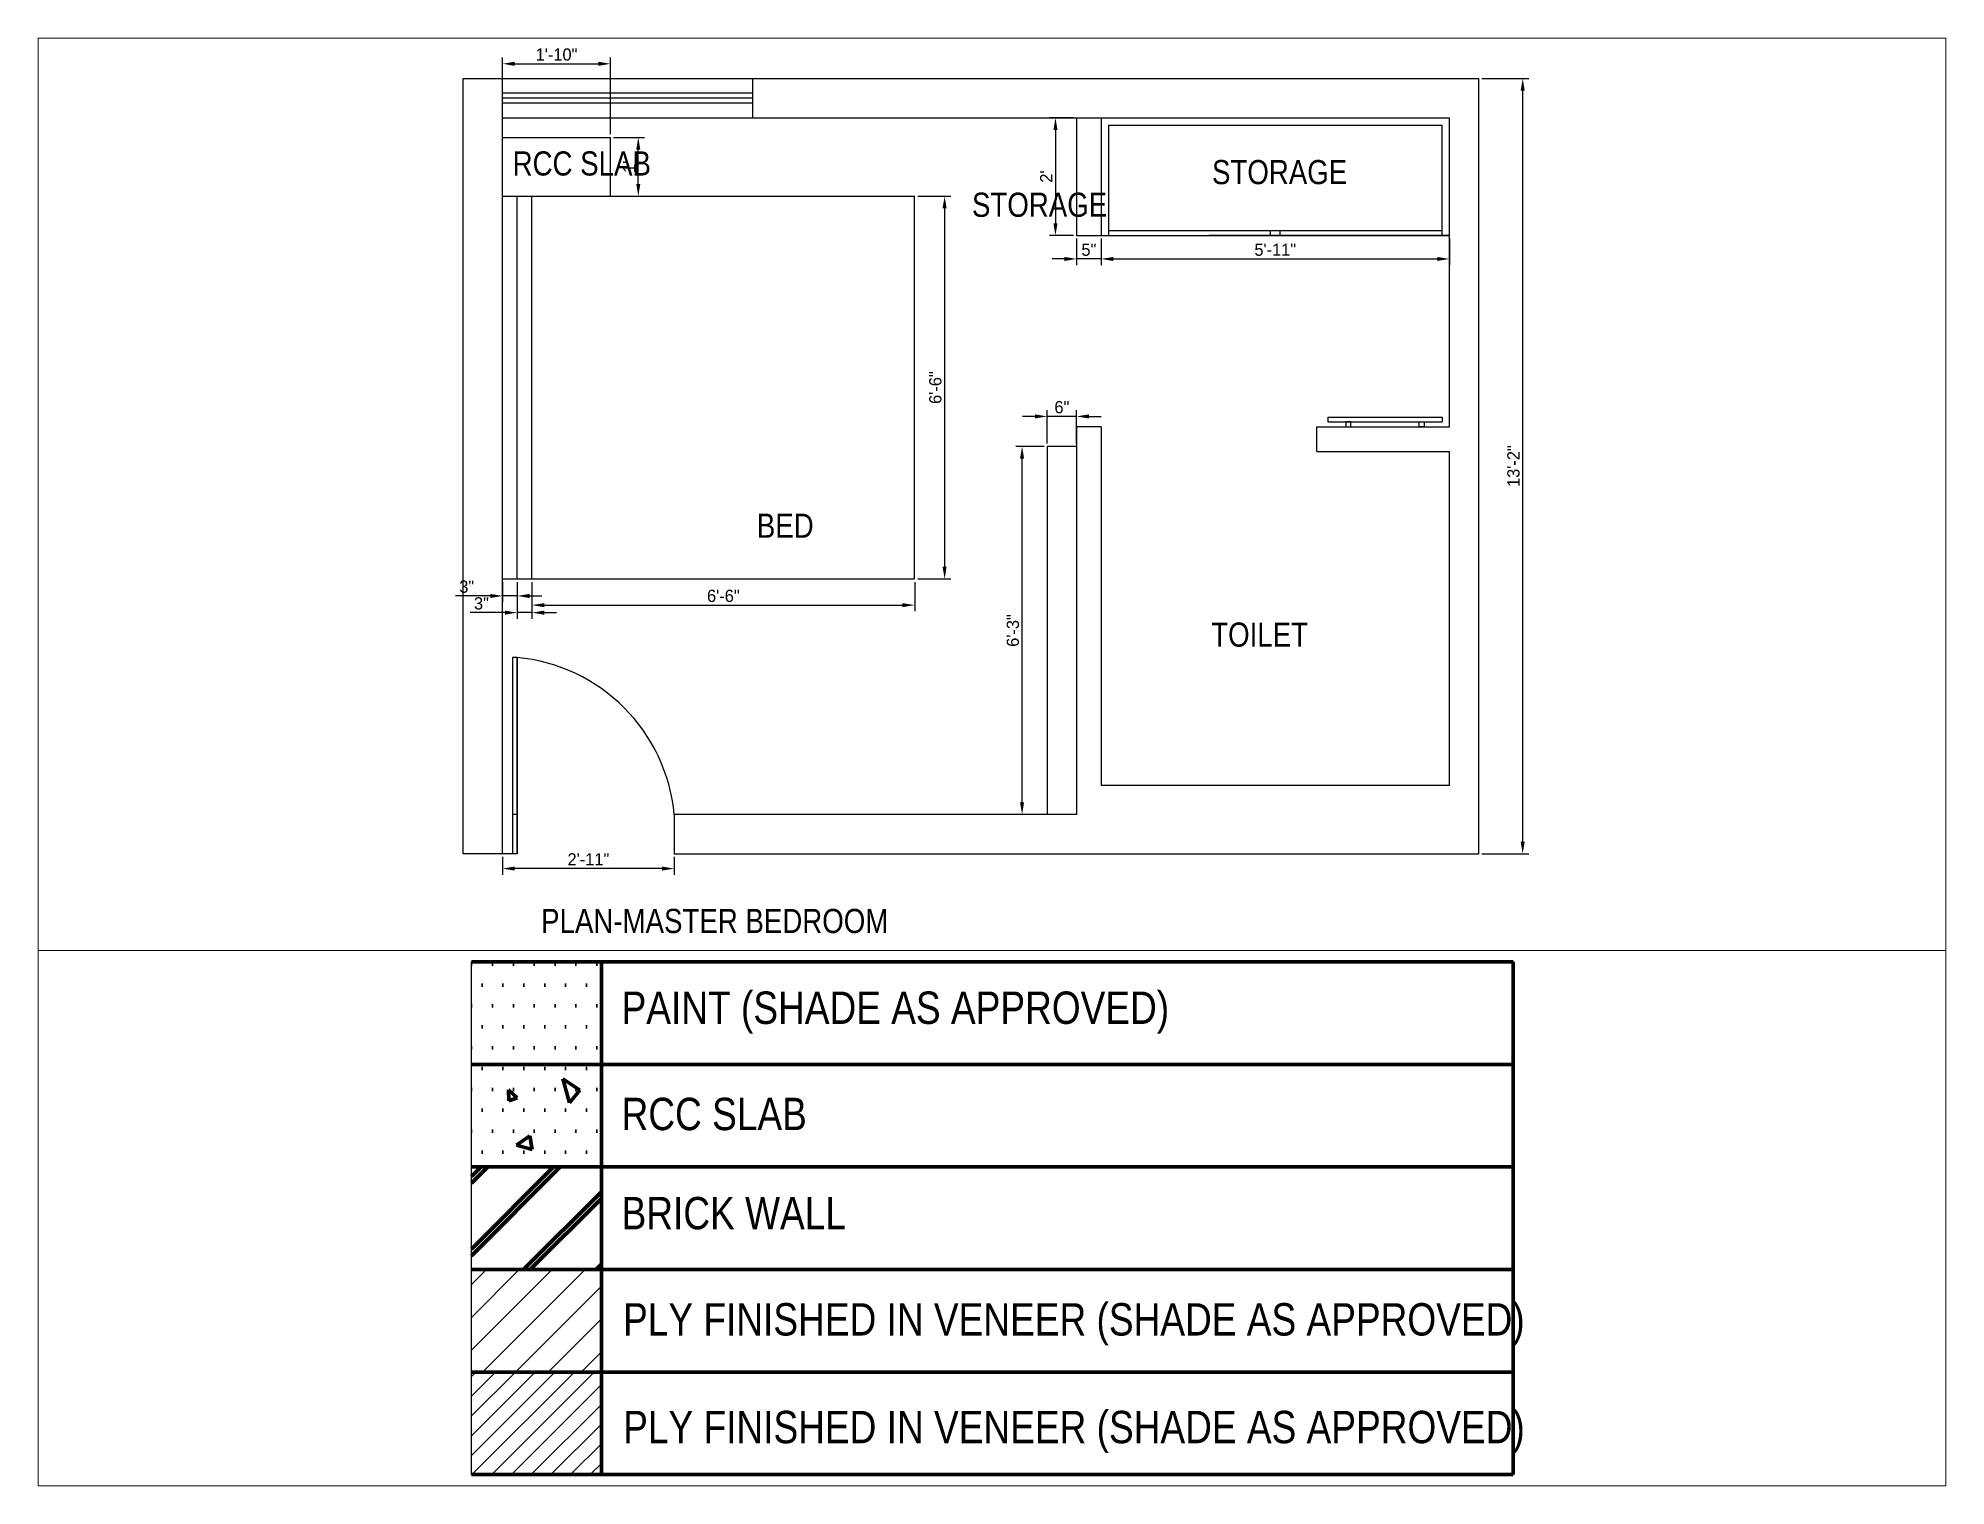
# Paper-space layout 'Layout2' of a CAD drawing. Header units: millimetres. Extents: x 26 to 231, y 19 to 176.
# The model-space entities are those that its viewports show. They can reach past a viewport. Long polylines and large blocks are cut down to what shows.
import ezdxf

# ---------------------------------------------------------------- set-up
doc = ezdxf.new("R2010")
doc.units = ezdxf.units.MM
doc.layers.add('TXT', color=7, linetype='Continuous', lineweight=25)
doc.styles.add('stylus BT', font='swissc.ttf')
doc.dimstyles.new('ISO-25', dxfattribs={"dimtxt": 2.5, "dimasz": 2.5, "dimexe": 1.25, "dimexo": 0.625, "dimtad": 1, "dimlunit": 4, "dimtxsty": 'Standard', "dimcen": 2.5, "dimadec": 0, "dimazin": 0, "dimtfac": 1, "dimtmove": 0, "dimatfit": 3, "dimfxl": 1, "dimarcsym": 0})
pattern_1 = [(0, (969.72, -227.149), (1.5875, 3.175), [0, -3.175])]

# ---------------------------------------------------------------- blocks, each defined once
blk = doc.blocks.new('*D6')
at = {"color": 0, "lineweight": -2}
for p, q in [((1929.83, 126.96), (1936.56, 126.96)), ((1935.31, 124.46), (1935.31, 51.46)), ((1929.83, 48.96), (1936.56, 48.96))]:
    blk.add_line(p, q, dxfattribs=at)
at = {"color": 0}
for points in [[(1934.89, 124.46), (1935.72, 124.46), (1935.31, 126.96)], [(1934.89, 51.46), (1935.72, 51.46), (1935.31, 48.96)]]:
    blk.add_solid(points, dxfattribs=at)
at = {"layer": 'Defpoints', "color": 0}
for p in [(1929.21, 126.96), (1929.21, 48.96), (1935.31, 48.96)]:
    blk.add_point(p, dxfattribs=at)
at = {"color": 0, "insert": (1933.43, 87.96), "char_height": 2.5, "attachment_point": 5, "rotation": 90}
blk.add_mtext('6\'-6"', dxfattribs=at)
blk = doc.blocks.new('*D7')
at = {"color": 0, "lineweight": -2}
for p, q in [((1851.21, 48.33), (1851.21, 42.38)), ((1929.21, 48.33), (1929.21, 42.38)), ((1853.71, 43.63), (1926.71, 43.63))]:
    blk.add_line(p, q, dxfattribs=at)
at = {"color": 0}
for points in [[(1853.71, 44.04), (1853.71, 43.21), (1851.21, 43.63)], [(1926.71, 44.04), (1926.71, 43.21), (1929.21, 43.63)]]:
    blk.add_solid(points, dxfattribs=at)
at = {"layer": 'Defpoints', "color": 0}
for p in [(1851.21, 48.96), (1929.21, 48.96), (1929.21, 43.63)]:
    blk.add_point(p, dxfattribs=at)
at = {"color": 0, "insert": (1890.21, 45.5), "char_height": 2.5, "attachment_point": 5}
blk.add_mtext('6\'-6"', dxfattribs=at)
blk = doc.blocks.new('*D8')
at = {"color": 0, "lineweight": -2}
for p, q in [((1848.21, 48.33), (1848.21, 40.85)), ((1851.21, 48.33), (1851.21, 40.85)), ((1845.71, 42.1), (1838.62, 42.1)), ((1851.21, 42.1), (1848.21, 42.1)), ((1853.71, 42.1), (1856.21, 42.1))]:
    blk.add_line(p, q, dxfattribs=at)
at = {"color": 0}
for points in [[(1845.71, 42.51), (1845.71, 41.68), (1848.21, 42.1)], [(1853.71, 42.51), (1853.71, 41.68), (1851.21, 42.1)]]:
    blk.add_solid(points, dxfattribs=at)
at = {"layer": 'Defpoints', "color": 0}
for p in [(1848.21, 48.96), (1851.21, 48.96), (1848.21, 42.1)]:
    blk.add_point(p, dxfattribs=at)
at = {"color": 0, "insert": (1840.91, 43.97), "char_height": 2.5, "attachment_point": 5}
blk.add_mtext('3"', dxfattribs=at)
blk = doc.blocks.new('*D9')
at = {"color": 0, "lineweight": -2}
for p, q in [((1845.21, 48.33), (1845.21, 44.25)), ((1848.21, 48.33), (1848.21, 44.25)), ((1842.71, 45.5), (1835.62, 45.5)), ((1848.21, 45.5), (1845.21, 45.5)), ((1850.71, 45.5), (1853.21, 45.5))]:
    blk.add_line(p, q, dxfattribs=at)
at = {"color": 0}
for points in [[(1842.71, 45.92), (1842.71, 45.08), (1845.21, 45.5)], [(1850.71, 45.92), (1850.71, 45.08), (1848.21, 45.5)]]:
    blk.add_solid(points, dxfattribs=at)
at = {"layer": 'Defpoints', "color": 0}
for p in [(1845.21, 48.96), (1848.21, 48.96), (1845.21, 45.5)]:
    blk.add_point(p, dxfattribs=at)
at = {"color": 0, "insert": (1837.91, 47.38), "char_height": 2.5, "attachment_point": 5}
blk.add_mtext('3"', dxfattribs=at)
blk = doc.blocks.new('*D10')
at = {"color": 0, "lineweight": -2}
for p, q in [((1845.21, 139.58), (1845.21, 155.2)), ((1847.71, 153.95), (1864.71, 153.95)), ((1867.21, 139.58), (1867.21, 155.2))]:
    blk.add_line(p, q, dxfattribs=at)
at = {"color": 0}
for points in [[(1847.71, 154.37), (1847.71, 153.53), (1845.21, 153.95)], [(1864.71, 154.37), (1864.71, 153.53), (1867.21, 153.95)]]:
    blk.add_solid(points, dxfattribs=at)
at = {"layer": 'Defpoints', "color": 0}
for p in [(1867.21, 153.95), (1845.21, 138.96), (1867.21, 138.96)]:
    blk.add_point(p, dxfattribs=at)
at = {"color": 0, "insert": (1856.21, 155.82), "char_height": 2.5, "attachment_point": 5}
blk.add_mtext('1\'-10"', dxfattribs=at)
blk = doc.blocks.new('*D11')
at = {"color": 0, "lineweight": -2}
for p, q in [((1867.83, 138.96), (1874.13, 138.96)), ((1872.88, 129.46), (1872.88, 136.46)), ((1867.83, 126.96), (1874.13, 126.96))]:
    blk.add_line(p, q, dxfattribs=at)
at = {"color": 0}
for points in [[(1872.46, 136.46), (1873.29, 136.46), (1872.88, 138.96)], [(1872.46, 129.46), (1873.29, 129.46), (1872.88, 126.96)]]:
    blk.add_solid(points, dxfattribs=at)
at = {"layer": 'Defpoints', "color": 0}
for p in [(1867.21, 138.96), (1872.88, 138.96), (1867.21, 126.96)]:
    blk.add_point(p, dxfattribs=at)
at = {"color": 0, "insert": (1871, 132.96), "char_height": 2.5, "attachment_point": 5, "rotation": 90}
blk.add_mtext("1'", dxfattribs=at)
blk = doc.blocks.new('*D12')
at = {"color": 0, "lineweight": -2}
for p, q in [((1961.58, 142.96), (1956.66, 142.96)), ((1957.91, 140.46), (1957.91, 121.46)), ((1961.58, 118.96), (1956.66, 118.96))]:
    blk.add_line(p, q, dxfattribs=at)
at = {"color": 0}
for points in [[(1957.49, 140.46), (1958.32, 140.46), (1957.91, 142.96)], [(1957.49, 121.46), (1958.32, 121.46), (1957.91, 118.96)]]:
    blk.add_solid(points, dxfattribs=at)
at = {"layer": 'Defpoints', "color": 0}
for p in [(1962.21, 142.96), (1957.91, 118.96), (1962.21, 118.96)]:
    blk.add_point(p, dxfattribs=at)
at = {"color": 0, "insert": (1956.03, 130.96), "char_height": 2.5, "attachment_point": 5, "rotation": 90}
blk.add_mtext("2'", dxfattribs=at)
blk = doc.blocks.new('*D13')
at = {"color": 0, "lineweight": -2}
for p, q in [((1962.21, 118.33), (1962.21, 112.93)), ((1967.21, 118.33), (1967.21, 112.93)), ((1959.71, 114.18), (1957.21, 114.18)), ((1967.21, 114.18), (1962.21, 114.18)), ((1969.71, 114.18), (1972.21, 114.18))]:
    blk.add_line(p, q, dxfattribs=at)
at = {"color": 0}
for points in [[(1959.71, 114.59), (1959.71, 113.76), (1962.21, 114.18)], [(1969.71, 114.59), (1969.71, 113.76), (1967.21, 114.18)]]:
    blk.add_solid(points, dxfattribs=at)
at = {"layer": 'Defpoints', "color": 0}
for p in [(1962.21, 118.96), (1967.21, 118.96), (1962.21, 114.18)]:
    blk.add_point(p, dxfattribs=at)
at = {"color": 0, "insert": (1964.71, 116.05), "char_height": 2.5, "attachment_point": 5}
blk.add_mtext('5"', dxfattribs=at)
blk = doc.blocks.new('*D14')
at = {"color": 0, "lineweight": -2}
for p, q in [((1967.21, 118.33), (1967.21, 112.93)), ((2038.21, 118.33), (2038.21, 112.93)), ((1969.71, 114.18), (2035.71, 114.18))]:
    blk.add_line(p, q, dxfattribs=at)
at = {"color": 0}
for points in [[(1969.71, 114.59), (1969.71, 113.76), (1967.21, 114.18)], [(2035.71, 114.59), (2035.71, 113.76), (2038.21, 114.18)]]:
    blk.add_solid(points, dxfattribs=at)
at = {"layer": 'Defpoints', "color": 0}
for p in [(1967.21, 118.96), (2038.21, 118.96), (2038.21, 114.18)]:
    blk.add_point(p, dxfattribs=at)
at = {"color": 0, "insert": (2002.71, 116.05), "char_height": 2.5, "attachment_point": 5}
blk.add_mtext('5\'-11"', dxfattribs=at)
blk = doc.blocks.new('*D15')
at = {"color": 0, "lineweight": -2}
for p, q in [((2044.83, 150.96), (2054.38, 150.96)), ((2053.13, -4.54), (2053.13, 148.46)), ((2044.83, -7.04), (2054.38, -7.04))]:
    blk.add_line(p, q, dxfattribs=at)
at = {"color": 0}
for points in [[(2052.72, 148.46), (2053.55, 148.46), (2053.13, 150.96)], [(2052.72, -4.54), (2053.55, -4.54), (2053.13, -7.04)]]:
    blk.add_solid(points, dxfattribs=at)
at = {"layer": 'Defpoints', "color": 0}
for p in [(2044.21, 150.96), (2053.13, 150.96), (2044.21, -7.04)]:
    blk.add_point(p, dxfattribs=at)
at = {"color": 0, "insert": (2051.26, 71.96), "char_height": 2.5, "attachment_point": 5, "rotation": 90}
blk.add_mtext('13\'-2"', dxfattribs=at)
blk = doc.blocks.new('*D16')
at = {"color": 0, "lineweight": -2}
for p, q in [((1845.21, -7.67), (1845.21, -11.31)), ((1880.21, -7.67), (1880.21, -11.31)), ((1877.71, -10.06), (1847.71, -10.06))]:
    blk.add_line(p, q, dxfattribs=at)
at = {"color": 0}
for points in [[(1847.71, -9.64), (1847.71, -10.47), (1845.21, -10.06)], [(1877.71, -9.64), (1877.71, -10.47), (1880.21, -10.06)]]:
    blk.add_solid(points, dxfattribs=at)
at = {"layer": 'Defpoints', "color": 0}
for p in [(1845.21, -7.04), (1880.21, -7.04), (1845.21, -10.06)]:
    blk.add_point(p, dxfattribs=at)
at = {"color": 0, "insert": (1862.71, -8.18), "char_height": 2.5, "attachment_point": 5}
blk.add_mtext('2\'-11"', dxfattribs=at)
blk = doc.blocks.new('*D17')
at = {"color": 0, "lineweight": -2}
for p, q in [((1955.58, 75.96), (1949.85, 75.96)), ((1951.1, 3.46), (1951.1, 73.46)), ((1955.58, 0.96), (1949.85, 0.96))]:
    blk.add_line(p, q, dxfattribs=at)
at = {"color": 0}
for points in [[(1950.69, 73.46), (1951.52, 73.46), (1951.1, 75.96)], [(1950.69, 3.46), (1951.52, 3.46), (1951.1, 0.96)]]:
    blk.add_solid(points, dxfattribs=at)
at = {"layer": 'Defpoints', "color": 0}
for p in [(1951.1, 75.96), (1956.21, 75.96), (1956.21, 0.96)]:
    blk.add_point(p, dxfattribs=at)
at = {"color": 0, "insert": (1949.23, 38.46), "char_height": 2.5, "attachment_point": 5, "rotation": 90}
blk.add_mtext('6\'-3"', dxfattribs=at)
blk = doc.blocks.new('*D18')
at = {"color": 0, "lineweight": -2}
for p, q in [((1953.71, 82.09), (1951.21, 82.09)), ((1956.21, 76.58), (1956.21, 83.34)), ((1962.21, 82.09), (1956.21, 82.09)), ((1962.21, 76.58), (1962.21, 83.34)), ((1964.71, 82.09), (1967.21, 82.09))]:
    blk.add_line(p, q, dxfattribs=at)
at = {"color": 0}
for points in [[(1953.71, 82.5), (1953.71, 81.67), (1956.21, 82.09)], [(1964.71, 82.5), (1964.71, 81.67), (1962.21, 82.09)]]:
    blk.add_solid(points, dxfattribs=at)
at = {"layer": 'Defpoints', "color": 0}
for p in [(1956.21, 82.09), (1956.21, 75.96), (1962.21, 75.96)]:
    blk.add_point(p, dxfattribs=at)
at = {"color": 0, "insert": (1959.21, 83.96), "char_height": 2.5, "attachment_point": 5}
blk.add_mtext('6"', dxfattribs=at)

msp = doc.modelspace()

# ---------------------------------------------------------------- hatches: boundary and pattern name
at = {"lineweight": 100}
h = msp.add_hatch(dxfattribs=at)
h.set_pattern_fill('DOTS', color=256, scale=2, style=0)
h.set_pattern_definition(pattern_1)
h.paths.add_polyline_path([(3531.043, 703.481), (3511.283, 703.481), (3511.283, 687.884), (3531.043, 687.884)])
h = msp.add_hatch(dxfattribs=at)
h.set_pattern_fill('DOTS', color=256, scale=2, style=0)
h.set_pattern_definition(pattern_1)
h.paths.add_polyline_path([(3531.043, 672.286), (3531.043, 687.884), (3511.283, 687.884), (3511.283, 672.286)])
h = msp.add_hatch(dxfattribs=at)
h.set_pattern_fill('JIS_LC_8A', color=256, style=0)
h.set_pattern_definition([(45, (969.72, -227.149), (-5.515433, 5.515433), []), (45, (970.72, -227.149), (-5.515433, 5.515433), [])])
h.paths.add_polyline_path([(3511.283, 672.286), (3511.283, 656.689), (3531.043, 656.689), (3531.043, 672.286)])
h = msp.add_hatch()
h.set_pattern_fill('JIS_WOOD', color=256, scale=5, style=0)
h.set_pattern_definition([(45, (969.72, -227.149), (-2.5, 2.5), [])])
h.paths.add_polyline_path([(3531.043, 641.091), (3531.043, 656.689), (3511.283, 656.689), (3511.283, 641.091)])
h = msp.add_hatch()
h.set_pattern_fill('JIS_WOOD', color=256, scale=3, style=0)
h.set_pattern_definition([(45, (969.72, -227.149), (-1.5, 1.5), [])])
h.paths.add_polyline_path([(3511.283, 641.091), (3511.283, 625.494), (3531.043, 625.494), (3531.043, 641.091)])

# ---------------------------------------------------------------- linework, layer by layer
for p, q in [((3511.283, 625.494), (3511.283, 703.481)), ((1837.205, 150.955), (2044.205, 150.955)), ((1837.205, -7.045), (1837.205, 150.955)), ((1845.205, -7.045), (1845.205, 150.955)), ((1896.205, 142.955), (1896.205, 150.955)), ((2044.205, -7.045), (2044.205, 150.955)), ((1896.205, 147.955), (1845.205, 147.955)), ((1896.205, 146.955), (1845.205, 146.955)), ((1896.205, 145.955), (1845.205, 145.955)), ((1845.205, 142.955), (2038.205, 142.955)), ((1962.205, 142.955), (1962.205, 118.955)), ((1967.205, 142.955), (1967.205, 118.955)), ((2038.205, 79.955), (2038.205, 142.955)), ((1968.705, 141.455), (2036.705, 141.455)), ((1968.705, 141.455), (1968.705, 118.955)), ((2036.705, 118.955), (2036.705, 141.455)), ((1845.205, 138.955), (1867.205, 138.955)), ((1867.205, 126.955), (1867.205, 138.955)), ((1845.205, 126.955), (1929.205, 126.955)), ((1848.205, 48.955), (1848.205, 126.955)), ((1851.205, 48.955), (1851.205, 126.955)), ((1929.205, 48.955), (1929.205, 126.955)), ((1968.705, 119.955), (2036.705, 119.955)), ((2001.705, 118.955), (2001.705, 119.955)), ((2003.705, 118.955), (2003.705, 119.955)), ((1962.205, 118.955), (1967.205, 118.955)), ((1967.205, 118.955), (1968.705, 118.955)), ((1967.205, 118.955), (2038.205, 118.955)), ((1967.205, 118.955), (2038.205, 118.955)), ((1968.705, 118.955), (2036.705, 118.955)), ((2038.205, 118.955), (1989.224, 118.955)), ((2036.705, 118.955), (2038.205, 118.955)), ((2013.448, 81.955), (2036.73, 81.955)), ((2013.448, 81.955), (2013.448, 80.955)), ((2036.73, 81.955), (2036.73, 80.955)), ((1967.205, 79.955), (1962.205, 79.955)), ((1962.205, 79.955), (1962.205, 0.955)), ((1967.205, 79.955), (1967.205, 6.955)), ((2011.205, 79.955), (2038.205, 79.955)), ((2011.205, 74.955), (2011.205, 79.955)), ((2013.448, 80.955), (2036.73, 80.955)), ((1962.205, 75.955), (1956.205, 75.955)), ((1956.205, 75.955), (1956.205, 0.955)), ((2011.205, 74.955), (2038.205, 74.955)), ((2038.205, 6.955), (2038.205, 74.955)), ((1845.205, 48.955), (1929.205, 48.955)), ((1847.205, 32.955), (1847.205, -7.045)), ((1848.205, 32.955), (1847.205, 32.955)), ((1848.205, -7.045), (1848.205, 32.955)), ((1848.205, 32.955), (1848.205, -7.045)), ((1967.205, 6.955), (2038.205, 6.955)), ((1848.205, 0.955), (1847.205, 0.955)), ((1962.205, 0.955), (1880.205, 0.955)), ((1880.205, 0.955), (1880.205, -7.045)), ((1848.205, -7.045), (1837.205, -7.045)), ((1880.205, -7.045), (2044.205, -7.045))]:
    msp.add_line(p, q)
for p, q in [((3511.283, 703.481), (3669.73, 703.481)), ((3531.043, 625.494), (3531.043, 703.481)), ((3669.73, 625.494), (3669.73, 703.481)), ((3511.283, 687.884), (3669.73, 687.884)), ((3511.283, 687.884), (3669.73, 687.884)), ((3526.193, 682.045), (3525.162, 685.666)), ((3525.162, 685.666), (3527.757, 683.951)), ((3516.994, 682.364), (3516.918, 684.003)), ((3516.918, 684.003), (3518.215, 682.821)), ((3518.215, 682.821), (3516.994, 682.364)), ((3527.757, 683.951), (3526.193, 682.045)), ((3518.14, 675.604), (3520.163, 677.014)), ((3520.163, 677.014), (3520.544, 674.917)), ((3520.544, 674.917), (3518.14, 675.604)), ((3511.283, 672.286), (3669.73, 672.286)), ((3511.283, 672.286), (3669.73, 672.286)), ((3511.283, 656.689), (3669.73, 656.689)), ((3511.283, 656.689), (3669.73, 656.689)), ((3511.283, 641.091), (3669.73, 641.091)), ((3511.283, 641.091), (3669.73, 641.091)), ((3511.283, 625.494), (3669.73, 625.494)), ((3511.283, 625.494), (3669.73, 625.494))]:
    msp.add_line(p, q, dxfattribs=at)
for points in [[(2017.117, 79.955), (2018.125, 79.955), (2018.125, 80.955), (2017.117, 80.955)], [(2033.061, 79.955), (2032.054, 79.955), (2032.054, 80.955), (2033.061, 80.955)]]:
    msp.add_lwpolyline(points, close=True)
msp.add_arc((1844.902, -2.348), 35.457, 5.34523, 84.65477)

# ---------------------------------------------------------------- texts
at = {"layer": 'TXT', "style": 'stylus BT'}
for s, height, p in [('PAINT (SHADE AS APPROVED)', 4.92032, (3534.122, 694.044)), ('RCC SLAB', 4.9203, (3534.122, 677.885)), ('BRICK WALL', 4.9203, (3534.122, 662.803)), ('PLY FINISHED IN VENEER (SHADE AS APPROVED)', 4.92032, (3534.347, 646.648)), ('PLY FINISHED IN VENEER (SHADE AS APPROVED)', 4.92032, (3534.364, 630.268)), ('RCC SLAB', 4.9203, (1847.269, 131.179)), ('STORAGE', 4.9203, (1989.812, 129.417)), ('STORAGE', 4.9203, (1940.889, 122.763)), ('BED', 4.9203, (1897.037, 57.352)), ('TOILET', 4.9203, (1989.649, 35.169)), ('PLAN-MASTER BEDROOM', 4.92032, (1853.074, -23.192))]:
    msp.add_text(s, height=height, dxfattribs=at).set_placement(p)

# ---------------------------------------------------------------- dimensions: what is measured, and where the dimension line sits
for base, p1, p2, picture, middle in [((1867.205, 153.949), (1845.205, 138.955), (1867.205, 138.955), '*D10', (1856.205, 155.824)), ((1962.205, 114.177), (1967.205, 118.955), (1962.205, 118.955), '*D13', (1964.705, 116.052)), ((2038.205, 114.177), (1967.205, 118.955), (2038.205, 118.955), '*D14', (2002.705, 116.052)), ((1956.205, 82.088), (1962.205, 75.955), (1956.205, 75.955), '*D18', (1959.205, 83.963)), ((1929.205, 43.626), (1851.205, 48.955), (1929.205, 48.955), '*D7', (1890.205, 45.501)), ((1845.205, -10.055), (1880.205, -7.045), (1845.205, -7.045), '*D16', (1862.705, -8.18))]:
    dim = msp.add_linear_dim(base=base, p1=p1, p2=p2, dimstyle='ISO-25')
    dim.commit()
    dim.dimension.update_dxf_attribs({"geometry": picture, "text_midpoint": middle})
for base, p1, p2, picture, middle in [((2053.134, 150.955), (2044.205, -7.045), (2044.205, 150.955), '*D15', (2051.259, 71.955)), ((1957.906, 118.955), (1962.205, 142.955), (1962.205, 118.955), '*D12', (1956.031, 130.955)), ((1872.876, 138.955), (1867.205, 126.955), (1867.205, 138.955), '*D11', (1871.001, 132.955)), ((1935.307, 48.955), (1929.205, 126.955), (1929.205, 48.955), '*D6', (1933.432, 87.955)), ((1951.103, 75.955), (1956.205, 0.955), (1956.205, 75.955), '*D17', (1949.228, 38.455))]:
    dim = msp.add_linear_dim(base=base, p1=p1, p2=p2, angle=90, dimstyle='ISO-25')
    dim.commit()
    dim.dimension.update_dxf_attribs({"geometry": picture, "text_midpoint": middle})
for base, p1, p2, picture, middle in [((1845.205, 45.501), (1848.205, 48.955), (1845.205, 48.955), '*D9', (1837.914, 45.501)), ((1848.205, 42.097), (1851.205, 48.955), (1848.205, 48.955), '*D8', (1840.914, 42.097))]:
    dim = msp.add_linear_dim(base=base, p1=p1, p2=p2, dimstyle='ISO-25')
    dim.commit()
    dim.dimension.update_dxf_attribs({"geometry": picture, "text_midpoint": middle, "dimtype": 160})

psp = doc.layouts.new('Layout2')

# ---------------------------------------------------------------- viewports
at = {"layer": '0', "lineweight": 100}
psp.add_viewport(center=(128.5, 97.5), size=(205.6, 156), view_center_point=(2509.497, 2329.851), view_height=1316.69805, dxfattribs=at)
for center, size, view_center_point, view_height, status in [((128.5, 126.34), (205.6, 98.3242), (1944.969, 66.202), 185.94605, 4), ((128.5, 48.34), (205.6, 57.6758), (2620.771, 662.062), 82.04393, 3), ((128.5, 48.34), (205.6, 57.6758), (3590.467, 664.491), 81.40506, 5)]:
    psp.add_viewport(center=center, size=size, view_center_point=view_center_point, view_height=view_height, status=status, dxfattribs=at)

doc.saveas('drawing.dxf')
